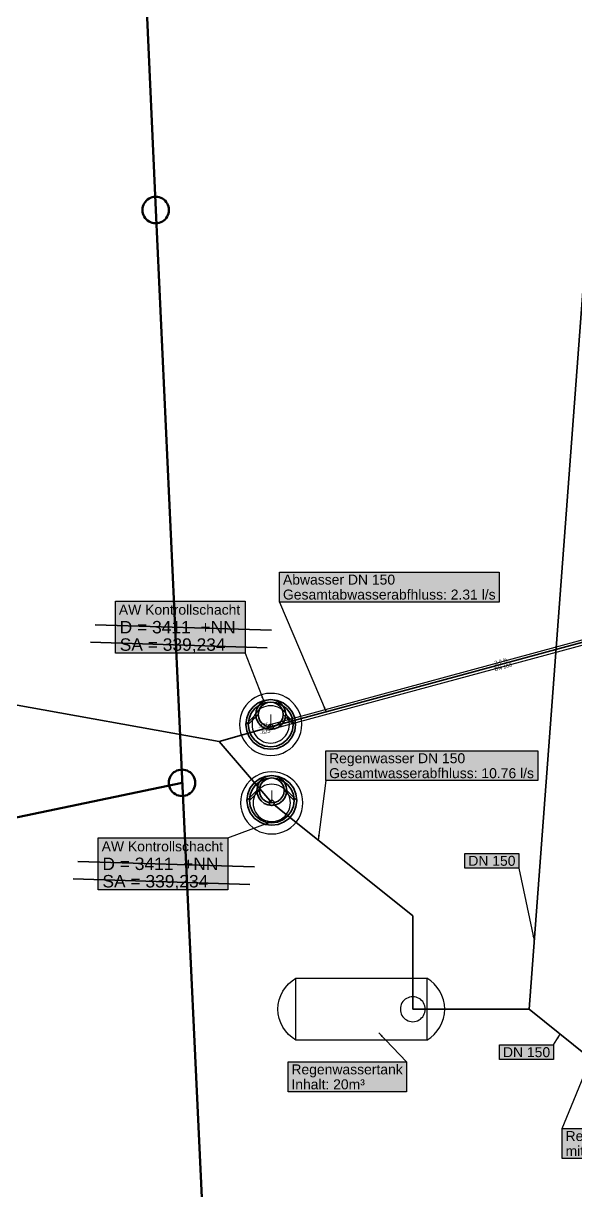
# Model space of a CAD drawing. Extents: x 1 to 1003, y -25 to 594.
# Drawn here: x 497.9 to 608.8, y 139.5 to 374.1 of the extents above; entities that cross this region are included whole.
import ezdxf
from ezdxf.lldxf.tags import DXFTag

# ---------------------------------------------------------------- set-up
doc = ezdxf.new("R2010")
doc.units = 0
doc.layers.get('0').update_dxf_attribs({"lineweight": 25})
for name, color, linetype, lineweight in [('A_Aussenwand', 7, 'Continuous', 25), ('S_Text_Schächte', 7, 'Continuous', 25), ('Schachtdeckel', 7, 'Continuous', 25)]:
    doc.layers.add(name, color=color, linetype=linetype, lineweight=lineweight)
for name, color, linetype, lineweight, true_color in [('S_Regenwasser', 7, 'Continuous', 35, 0x0080ff), ('S_Schmutzwasser', 7, 'Continuous', 35, 0x808040), ('S_Schächte', 9, 'Continuous', 35, 0x808080), ('S_Text', 7, 'Continuous', 25, 0x004c00), ('X_Geometrie-A01H5FF1DT', 6, 'Continuous', 50, 0xff00ff)]:
    doc.layers.add(name, color=color, linetype=linetype, lineweight=lineweight, true_color=true_color)
doc.styles.get("Standard").update_dxf_attribs({"font": 'arial.ttf'})
tags = doc.linetypes.add('STRICHPUNKT2', pattern=[12.7, 6.35, -3.175, 0, -3.175]).pattern_tags.tags
tags[10:11] = [DXFTag(74, 4), DXFTag(75, 0), DXFTag(340, '0'), DXFTag(46, 0.0), DXFTag(50, 0.0), DXFTag(44, 0.0), DXFTag(45, 0.0)]
tags[8:9] = [DXFTag(74, 4), DXFTag(75, 0), DXFTag(340, '0'), DXFTag(46, 0.0), DXFTag(50, 0.0), DXFTag(44, 0.0), DXFTag(45, 0.0)]
tags[6:7] = [DXFTag(74, 4), DXFTag(75, 0), DXFTag(340, '0'), DXFTag(46, 0.0), DXFTag(50, 0.0), DXFTag(44, 0.0), DXFTag(45, 0.0)]
tags[4:5] = [DXFTag(74, 4), DXFTag(75, 0), DXFTag(340, '0'), DXFTag(46, 0.0), DXFTag(50, 0.0), DXFTag(44, 0.0), DXFTag(45, 0.0)]

# ---------------------------------------------------------------- blocks, each defined once
blk = doc.blocks.new('Referenz-A01H5FF7DT', base_point=(0.16, -0.8))
at = {"layer": 'X_Geometrie-A01H5FF1DT', "color": 0, "linetype": 'Continuous', "ltscale": 0.5}
for p, q in [((522.4, 382.87), (524.48, 336.57)), ((522.18, 337.9), (522.02, 337.58)), ((522.37, 338.18), (522.18, 337.9)), ((522.6, 338.45), (522.37, 338.18)), ((522.86, 338.68), (522.6, 338.45)), ((523.15, 338.87), (522.86, 338.68)), ((523.46, 339.02), (523.15, 338.87)), ((523.79, 339.13), (523.46, 339.02)), ((524.13, 339.2), (523.79, 339.13)), ((524.48, 339.22), (524.13, 339.2)), ((524.82, 339.2), (524.48, 339.22)), ((525.17, 339.13), (524.82, 339.2)), ((525.5, 339.02), (525.17, 339.13)), ((525.81, 338.87), (525.5, 339.02)), ((526.1, 338.68), (525.81, 338.87)), ((526.36, 338.45), (526.1, 338.68)), ((526.59, 338.18), (526.36, 338.45)), ((526.78, 337.9), (526.59, 338.18)), ((526.93, 337.58), (526.78, 337.9)), ((521.84, 336.91), (521.82, 336.57)), ((521.82, 336.57), (521.84, 336.22)), ((521.91, 337.25), (521.84, 336.91)), ((521.84, 336.22), (521.91, 335.88)), ((522.02, 337.58), (521.91, 337.25)), ((521.91, 335.88), (522.02, 335.55)), ((522.02, 335.55), (522.18, 335.24)), ((524.48, 336.57), (529.83, 220.84)), ((526.78, 335.24), (526.93, 335.55)), ((527.05, 337.25), (526.93, 337.58)), ((526.93, 335.55), (527.05, 335.88)), ((527.11, 336.91), (527.05, 337.25)), ((527.05, 335.88), (527.11, 336.22)), ((527.14, 336.57), (527.11, 336.91)), ((527.11, 336.22), (527.14, 336.57)), ((522.18, 335.24), (522.37, 334.95)), ((522.37, 334.95), (522.6, 334.69)), ((522.6, 334.69), (522.86, 334.46)), ((522.86, 334.46), (523.15, 334.26)), ((523.15, 334.26), (523.46, 334.11)), ((523.46, 334.11), (523.79, 334)), ((523.79, 334), (524.13, 333.93)), ((524.13, 333.93), (524.48, 333.91)), ((524.48, 333.91), (524.82, 333.93)), ((524.82, 333.93), (525.17, 334)), ((525.17, 334), (525.5, 334.11)), ((525.5, 334.11), (525.81, 334.26)), ((525.81, 334.26), (526.1, 334.46)), ((526.1, 334.46), (526.36, 334.69)), ((526.36, 334.69), (526.59, 334.95)), ((526.59, 334.95), (526.78, 335.24)), ((527.66, 223.1), (527.46, 222.81)), ((527.88, 223.36), (527.66, 223.1)), ((528.15, 223.59), (527.88, 223.36)), ((528.44, 223.78), (528.15, 223.59)), ((528.75, 223.93), (528.44, 223.78)), ((529.08, 224.05), (528.75, 223.93)), ((529.42, 224.11), (529.08, 224.05)), ((529.76, 224.14), (529.42, 224.11)), ((530.11, 224.11), (529.76, 224.14)), ((530.45, 224.05), (530.11, 224.11)), ((530.78, 223.93), (530.45, 224.05)), ((531.09, 223.78), (530.78, 223.93)), ((531.38, 223.59), (531.09, 223.78)), ((531.65, 223.36), (531.38, 223.59)), ((531.87, 223.1), (531.65, 223.36)), ((532.07, 222.81), (531.87, 223.1)), ((529.76, 221.48), (155.42, 143.28)), ((527.13, 221.82), (527.11, 221.48)), ((527.11, 221.48), (527.13, 221.13)), ((527.2, 222.17), (527.13, 221.82)), ((527.13, 221.13), (527.2, 220.79)), ((527.31, 222.49), (527.2, 222.17)), ((527.2, 220.79), (527.31, 220.46)), ((527.46, 222.81), (527.31, 222.49)), ((529.83, 220.84), (538.98, 28.36)), ((532.22, 222.49), (532.07, 222.81)), ((532.33, 222.17), (532.22, 222.49)), ((532.22, 220.46), (532.33, 220.79)), ((532.4, 221.82), (532.33, 222.17)), ((532.33, 220.79), (532.4, 221.13)), ((532.42, 221.48), (532.4, 221.82)), ((532.4, 221.13), (532.42, 221.48)), ((527.31, 220.46), (527.46, 220.15)), ((527.46, 220.15), (527.66, 219.86)), ((527.66, 219.86), (527.88, 219.6)), ((527.88, 219.6), (528.15, 219.37)), ((528.15, 219.37), (528.44, 219.17)), ((528.44, 219.17), (528.75, 219.02)), ((528.75, 219.02), (529.08, 218.91)), ((529.08, 218.91), (529.42, 218.84)), ((529.42, 218.84), (529.76, 218.82)), ((529.76, 218.82), (530.11, 218.84)), ((530.11, 218.84), (530.45, 218.91)), ((530.45, 218.91), (530.78, 219.02)), ((530.78, 219.02), (531.09, 219.17)), ((531.09, 219.17), (531.38, 219.37)), ((531.38, 219.37), (531.65, 219.6)), ((531.65, 219.6), (531.87, 219.86)), ((531.87, 219.86), (532.07, 220.15)), ((532.07, 220.15), (532.22, 220.46))]:
    blk.add_line(p, q, dxfattribs=at)
blk = doc.blocks.new('Abwassersammelpunkt (Zentrale)-A01H5FG5DT', base_point=(547.29, 216.95))
at = {"color": 0, "linetype": 'ByBlock', "lineweight": -2, "ltscale": 0.35}
for p, q in [((547.3, 217.58), (547.29, 217.51)), ((547.29, 217.51), (547.29, 217.45)), ((547.29, 217.45), (547.29, 217.38)), ((547.29, 217.38), (547.3, 217.32)), ((547.33, 217.64), (547.3, 217.58)), ((547.3, 217.32), (547.33, 217.26)), ((547.35, 217.7), (547.33, 217.64)), ((547.33, 217.26), (547.35, 217.2)), ((547.39, 217.75), (547.35, 217.7)), ((547.35, 217.2), (547.39, 217.14)), ((547.43, 217.8), (547.39, 217.75)), ((547.39, 217.14), (547.43, 217.09)), ((547.48, 217.84), (547.43, 217.8)), ((547.43, 217.09), (547.48, 217.05)), ((547.54, 217.88), (547.48, 217.84)), ((547.48, 217.05), (547.54, 217.01)), ((547.6, 217.91), (547.54, 217.88)), ((547.54, 217.01), (547.6, 216.99)), ((547.66, 217.93), (547.6, 217.91)), ((547.6, 216.99), (547.66, 216.96)), ((547.72, 217.94), (547.66, 217.93)), ((547.66, 216.96), (547.72, 216.95)), ((547.79, 217.95), (547.72, 217.94)), ((547.72, 216.95), (547.79, 216.95)), ((547.85, 217.94), (547.79, 217.95)), ((547.79, 216.95), (547.85, 216.95)), ((547.92, 217.93), (547.85, 217.94)), ((547.85, 216.95), (547.92, 216.96)), ((547.98, 217.91), (547.92, 217.93)), ((547.92, 216.96), (547.98, 216.99)), ((548.04, 217.88), (547.98, 217.91)), ((547.98, 216.99), (548.04, 217.01)), ((548.09, 217.84), (548.04, 217.88)), ((548.04, 217.01), (548.09, 217.05)), ((548.14, 217.8), (548.09, 217.84)), ((548.09, 217.05), (548.14, 217.09)), ((548.18, 217.75), (548.14, 217.8)), ((548.14, 217.09), (548.18, 217.14)), ((548.22, 217.7), (548.18, 217.75)), ((548.18, 217.14), (548.22, 217.2)), ((548.25, 217.64), (548.22, 217.7)), ((548.22, 217.2), (548.25, 217.26)), ((548.27, 217.58), (548.25, 217.64)), ((548.25, 217.26), (548.27, 217.32)), ((548.28, 217.51), (548.27, 217.58)), ((548.27, 217.32), (548.28, 217.38)), ((548.29, 217.45), (548.28, 217.51)), ((548.28, 217.38), (548.29, 217.45))]:
    blk.add_line(p, q, dxfattribs=at)
blk = doc.blocks.new('Blockreferenz-A01H5FG7DT', base_point=(541.54, 211.2))
at = {"color": 0, "linetype": 'ByBlock', "lineweight": -2, "ltscale": 0.25}
for p, q in [((544.64, 222.85), (543.96, 222.39)), ((545.37, 223.21), (544.64, 222.85)), ((546.15, 223.48), (545.37, 223.21)), ((546.95, 223.64), (546.15, 223.48)), ((547.76, 223.7), (546.95, 223.64)), ((548.58, 223.65), (547.76, 223.7)), ((549.38, 223.49), (548.58, 223.65)), ((550.16, 223.23), (549.38, 223.49)), ((550.89, 222.87), (550.16, 223.23)), ((551.57, 222.42), (550.89, 222.87)), ((542.36, 220.55), (542, 219.82)), ((542.81, 221.23), (542.36, 220.55)), ((543.35, 221.85), (542.81, 221.23)), ((543.96, 222.39), (543.35, 221.85)), ((545.9, 220.69), (545.49, 220.41)), ((546.34, 220.91), (545.9, 220.69)), ((546.8, 221.07), (546.34, 220.91)), ((547.28, 221.16), (546.8, 221.07)), ((547.77, 221.2), (547.28, 221.16)), ((548.26, 221.17), (547.77, 221.2)), ((548.74, 221.07), (548.26, 221.17)), ((549.21, 220.92), (548.74, 221.07)), ((549.65, 220.7), (549.21, 220.92)), ((550.06, 220.43), (549.65, 220.7)), ((552.19, 221.88), (551.57, 222.42)), ((552.73, 221.27), (552.19, 221.88)), ((553.19, 220.59), (552.73, 221.27)), ((553.55, 219.86), (553.19, 220.59)), ((541.59, 218.24), (541.54, 217.42)), ((541.74, 219.04), (541.59, 218.24)), ((542, 219.82), (541.74, 219.04)), ((544.16, 218.4), (544.07, 217.92)), ((544.32, 218.87), (544.16, 218.4)), ((544.53, 219.31), (544.32, 218.87)), ((544.8, 219.72), (544.53, 219.31)), ((545.13, 220.09), (544.8, 219.72)), ((545.49, 220.41), (545.13, 220.09)), ((550.43, 220.11), (550.06, 220.43)), ((550.75, 219.74), (550.43, 220.11)), ((551.03, 219.33), (550.75, 219.74)), ((551.25, 218.89), (551.03, 219.33)), ((551.41, 218.43), (551.25, 218.89)), ((551.5, 217.95), (551.41, 218.43)), ((553.82, 219.09), (553.55, 219.86)), ((553.98, 218.29), (553.82, 219.09)), ((554.04, 217.47), (553.98, 218.29)), ((541.54, 217.42), (541.59, 216.61)), ((541.59, 216.61), (541.76, 215.81)), ((541.76, 215.81), (542.02, 215.03)), ((544.07, 217.92), (544.04, 217.43)), ((544.04, 217.43), (544.07, 216.94)), ((544.07, 216.94), (544.17, 216.46)), ((544.17, 216.46), (544.33, 216)), ((544.33, 216), (544.55, 215.56)), ((551.04, 215.58), (551.26, 216.02)), ((551.26, 216.02), (551.41, 216.49)), ((551.41, 216.49), (551.51, 216.97)), ((551.54, 217.46), (551.5, 217.95)), ((551.51, 216.97), (551.54, 217.46)), ((553.57, 215.08), (553.83, 215.85)), ((553.83, 215.85), (553.99, 216.65)), ((553.99, 216.65), (554.04, 217.47)), ((542.02, 215.03), (542.39, 214.3)), ((542.39, 214.3), (542.84, 213.62)), ((542.84, 213.62), (543.38, 213.01)), ((544.55, 215.56), (544.82, 215.15)), ((544.82, 215.15), (545.15, 214.79)), ((545.15, 214.79), (545.52, 214.46)), ((545.52, 214.46), (545.92, 214.19)), ((545.92, 214.19), (546.36, 213.98)), ((546.36, 213.98), (546.83, 213.82)), ((546.83, 213.82), (547.31, 213.73)), ((547.31, 213.73), (547.8, 213.7)), ((547.8, 213.7), (548.29, 213.73)), ((548.29, 213.73), (548.77, 213.83)), ((548.77, 213.83), (549.23, 213.99)), ((549.23, 213.99), (549.67, 214.21)), ((549.67, 214.21), (550.08, 214.48)), ((550.08, 214.48), (550.45, 214.81)), ((550.45, 214.81), (550.77, 215.18)), ((550.77, 215.18), (551.04, 215.58)), ((552.22, 213.04), (552.76, 213.66)), ((552.76, 213.66), (553.21, 214.34)), ((553.21, 214.34), (553.57, 215.08)), ((543.38, 213.01), (544, 212.47)), ((544, 212.47), (544.68, 212.02)), ((544.68, 212.02), (545.42, 211.66)), ((545.42, 211.66), (546.19, 211.4)), ((546.19, 211.4), (546.99, 211.25)), ((546.99, 211.25), (547.81, 211.2)), ((547.81, 211.2), (548.63, 211.25)), ((548.63, 211.25), (549.43, 211.42)), ((549.43, 211.42), (550.2, 211.68)), ((550.2, 211.68), (550.93, 212.05)), ((550.93, 212.05), (551.61, 212.5)), ((551.61, 212.5), (552.22, 213.04))]:
    blk.add_line(p, q, dxfattribs=at)
blk = doc.blocks.new('Blockreferenz-A01H5FG9DT', base_point=(541.32, 226.96))
at = {"color": 0, "linetype": 'ByBlock', "lineweight": -2, "ltscale": 0.25}
for p, q in [((545.93, 239.24), (545.15, 238.98)), ((546.73, 239.41), (545.93, 239.24)), ((547.54, 239.46), (546.73, 239.41)), ((548.36, 239.41), (547.54, 239.46)), ((549.16, 239.26), (548.36, 239.41)), ((549.94, 239), (549.16, 239.26)), ((542.59, 237), (542.14, 236.32)), ((543.13, 237.62), (542.59, 237)), ((543.74, 238.16), (543.13, 237.62)), ((544.42, 238.61), (543.74, 238.16)), ((545.15, 238.98), (544.42, 238.61)), ((547.06, 236.93), (546.58, 236.83)), ((547.55, 236.96), (547.06, 236.93)), ((548.04, 236.93), (547.55, 236.96)), ((548.52, 236.84), (548.04, 236.93)), ((550.67, 238.64), (549.94, 239)), ((551.35, 238.19), (550.67, 238.64)), ((551.97, 237.65), (551.35, 238.19)), ((552.51, 237.04), (551.97, 237.65)), ((552.97, 236.36), (552.51, 237.04)), ((541.52, 234.81), (541.37, 234.01)), ((541.78, 235.58), (541.52, 234.81)), ((542.14, 236.32), (541.78, 235.58)), ((544.1, 234.64), (543.94, 234.17)), ((544.31, 235.08), (544.1, 234.64)), ((544.58, 235.48), (544.31, 235.08)), ((544.91, 235.85), (544.58, 235.48)), ((545.27, 236.18), (544.91, 235.85)), ((545.68, 236.45), (545.27, 236.18)), ((546.12, 236.67), (545.68, 236.45)), ((546.58, 236.83), (546.12, 236.67)), ((548.99, 236.68), (548.52, 236.84)), ((549.43, 236.47), (548.99, 236.68)), ((549.84, 236.2), (549.43, 236.47)), ((550.21, 235.87), (549.84, 236.2)), ((550.53, 235.51), (550.21, 235.87)), ((550.81, 235.1), (550.53, 235.51)), ((551.03, 234.66), (550.81, 235.1)), ((551.19, 234.2), (551.03, 234.66)), ((553.33, 235.63), (552.97, 236.36)), ((553.6, 234.85), (553.33, 235.63)), ((553.76, 234.05), (553.6, 234.85)), ((541.37, 234.01), (541.32, 233.19)), ((541.32, 233.19), (541.37, 232.37)), ((541.37, 232.37), (541.54, 231.57)), ((543.85, 233.69), (543.82, 233.2)), ((543.82, 233.2), (543.85, 232.71)), ((543.94, 234.17), (543.85, 233.69)), ((543.85, 232.71), (543.95, 232.23)), ((543.95, 232.23), (544.11, 231.77)), ((551.04, 231.79), (551.19, 232.26)), ((551.28, 233.72), (551.19, 234.2)), ((551.19, 232.26), (551.29, 232.74)), ((551.32, 233.23), (551.28, 233.72)), ((551.29, 232.74), (551.32, 233.23)), ((553.61, 231.62), (553.77, 232.42)), ((553.82, 233.24), (553.76, 234.05)), ((553.77, 232.42), (553.82, 233.24)), ((541.54, 231.57), (541.8, 230.8)), ((541.8, 230.8), (542.17, 230.07)), ((542.17, 230.07), (542.62, 229.39)), ((544.11, 231.77), (544.33, 231.33)), ((544.33, 231.33), (544.6, 230.92)), ((544.6, 230.92), (544.93, 230.55)), ((544.93, 230.55), (545.3, 230.23)), ((545.3, 230.23), (545.7, 229.96)), ((545.7, 229.96), (546.15, 229.74)), ((549.02, 229.75), (549.45, 229.97)), ((549.45, 229.97), (549.86, 230.25)), ((549.86, 230.25), (550.23, 230.57)), ((550.23, 230.57), (550.55, 230.94)), ((550.55, 230.94), (550.82, 231.35)), ((550.82, 231.35), (551.04, 231.79)), ((552.54, 229.43), (552.99, 230.11)), ((552.99, 230.11), (553.35, 230.84)), ((553.35, 230.84), (553.61, 231.62)), ((542.62, 229.39), (543.16, 228.78)), ((543.16, 228.78), (543.78, 228.24)), ((543.78, 228.24), (544.46, 227.79)), ((544.46, 227.79), (545.2, 227.43)), ((546.15, 229.74), (546.61, 229.59)), ((546.61, 229.59), (547.09, 229.49)), ((547.09, 229.49), (547.58, 229.46)), ((547.58, 229.46), (548.07, 229.5)), ((548.07, 229.5), (548.55, 229.59)), ((548.55, 229.59), (549.02, 229.75)), ((549.98, 227.45), (550.71, 227.81)), ((550.71, 227.81), (551.39, 228.27)), ((551.39, 228.27), (552, 228.81)), ((552, 228.81), (552.54, 229.43)), ((545.2, 227.43), (545.97, 227.17)), ((545.97, 227.17), (546.77, 227.01)), ((546.77, 227.01), (547.59, 226.96)), ((547.59, 226.96), (548.41, 227.02)), ((548.41, 227.02), (549.21, 227.18)), ((549.21, 227.18), (549.98, 227.45))]:
    blk.add_line(p, q, dxfattribs=at)
blk = doc.blocks.new('Abwassersammelpunkt (Zentrale)-A01H5FGJDT', base_point=(547.08, 232.21))
at = {"color": 0, "linetype": 'ByBlock', "lineweight": -2, "ltscale": 0.35}
for p, q in [((547.09, 232.84), (547.08, 232.78)), ((547.08, 232.78), (547.08, 232.71)), ((547.08, 232.71), (547.08, 232.65)), ((547.08, 232.65), (547.09, 232.58)), ((547.12, 232.9), (547.09, 232.84)), ((547.09, 232.58), (547.12, 232.52)), ((547.14, 232.96), (547.12, 232.9)), ((547.12, 232.52), (547.14, 232.46)), ((547.18, 233.02), (547.14, 232.96)), ((547.14, 232.46), (547.18, 232.41)), ((547.22, 233.07), (547.18, 233.02)), ((547.18, 232.41), (547.22, 232.36)), ((547.27, 233.11), (547.22, 233.07)), ((547.22, 232.36), (547.27, 232.32)), ((547.33, 233.15), (547.27, 233.11)), ((547.27, 232.32), (547.33, 232.28)), ((547.39, 233.17), (547.33, 233.15)), ((547.33, 232.28), (547.39, 232.25)), ((547.45, 233.2), (547.39, 233.17)), ((547.39, 232.25), (547.45, 232.23)), ((547.51, 233.21), (547.45, 233.2)), ((547.45, 232.23), (547.51, 232.22)), ((547.58, 233.21), (547.51, 233.21)), ((547.51, 232.22), (547.58, 232.21)), ((547.64, 233.21), (547.58, 233.21)), ((547.58, 232.21), (547.64, 232.22)), ((547.71, 233.2), (547.64, 233.21)), ((547.64, 232.22), (547.71, 232.23)), ((547.77, 233.17), (547.71, 233.2)), ((547.71, 232.23), (547.77, 232.25)), ((547.83, 233.15), (547.77, 233.17)), ((547.77, 232.25), (547.83, 232.28)), ((547.88, 233.11), (547.83, 233.15)), ((547.83, 232.28), (547.88, 232.32)), ((547.93, 233.07), (547.88, 233.11)), ((547.88, 232.32), (547.93, 232.36)), ((547.97, 233.02), (547.93, 233.07)), ((547.93, 232.36), (547.97, 232.41)), ((548.01, 232.96), (547.97, 233.02)), ((547.97, 232.41), (548.01, 232.46)), ((548.04, 232.9), (548.01, 232.96)), ((548.01, 232.46), (548.04, 232.52)), ((548.06, 232.84), (548.04, 232.9)), ((548.04, 232.52), (548.06, 232.58)), ((548.07, 232.78), (548.06, 232.84)), ((548.06, 232.58), (548.07, 232.65)), ((548.08, 232.71), (548.07, 232.78)), ((548.07, 232.65), (548.08, 232.71))]:
    blk.add_line(p, q, dxfattribs=at)
blk = doc.blocks.new('Abwasserleitung-A01H5FHPDT', base_point=(548.06, 232.84))
at = {"color": 0, "linetype": 'ByBlock', "lineweight": -2, "ltscale": 0.35}
blk.add_line((548.06, 232.84), (639.83, 257.76), dxfattribs=at)
blk = doc.blocks.new('Bauteilbeschriftung-A01H5FHRDT', base_point=(549.37, 235.74))
at = {"color": 0, "lineweight": -2}
for p, q in [((549.37, 263.81), (593.48, 263.81)), ((549.37, 257.81), (549.37, 263.81)), ((593.48, 263.81), (593.48, 257.81)), ((593.48, 257.81), (549.37, 257.81))]:
    blk.add_line(p, q, dxfattribs=at)
at = {"color": 0, "linetype": 'ByBlock', "lineweight": -2, "ltscale": 0.25}
blk.add_line((549.37, 257.81), (558.72, 235.74), dxfattribs=at)
at = {"color": 7, "linetype": 'ByBlock', "lineweight": -2, "ltscale": 0.25, "true_color": 0xffffff}
for points in [[(549.37, 257.81), (593.48, 257.81), (549.37, 263.81)], [(593.48, 257.81), (549.37, 263.81), (593.48, 263.81)]]:
    blk.add_solid(points, dxfattribs=at)
at = {"color": 0, "linetype": 'ByBlock', "lineweight": -2, "ltscale": 0.25}
for points in [[(558.55, 236.58), (558.15, 236.58), (558.52, 236.74)], [(558.72, 235.74), (558.55, 236.58), (558.15, 236.58)]]:
    blk.add_solid(points, dxfattribs=at)
at = {"color": 0, "linetype": 'ByBlock', "lineweight": -2, "ltscale": 0.25, "char_height": 2, "attachment_point": 1}
for s, insert in [('{\\fArial;Abwasser DN 150}', (550.04, 263.31)), ('{\\fArial;Gesamtabwasserabfhluss: 2.31 l/s}', (550.04, 260.31))]:
    blk.add_mtext(s, dxfattribs=dict(at, insert=insert))
blk = doc.blocks.new('AW Kontrollschacht-A01H5FI5DT', base_point=(542.58, 228.21))
at = {"color": 0, "linetype": 'ByBlock', "lineweight": -2, "ltscale": 0.35}
for p, q in [((544.04, 236.75), (545.08, 237.54)), ((544.4, 236.4), (545.33, 237.11)), ((544.98, 236.71), (545.46, 237.33)), ((545.08, 237.54), (546.28, 238.04)), ((545.33, 237.11), (546.41, 237.56)), ((545.41, 236.46), (545.81, 236.98)), ((545.46, 237.33), (546.08, 237.81)), ((545.81, 236.98), (546.33, 237.38)), ((546.08, 237.81), (546.8, 238.11)), ((546.28, 238.04), (547.58, 238.21)), ((546.33, 237.38), (546.93, 237.63)), ((546.41, 237.56), (547.58, 237.71)), ((546.8, 238.11), (547.58, 238.21)), ((546.93, 237.63), (547.58, 237.71)), ((547.58, 238.21), (548.35, 238.11)), ((547.58, 238.21), (548.87, 238.04)), ((547.58, 237.71), (548.22, 237.63)), ((547.58, 237.71), (548.74, 237.56)), ((548.22, 237.63), (548.83, 237.38)), ((548.35, 238.11), (549.08, 237.81)), ((548.74, 237.56), (549.83, 237.11)), ((548.83, 237.38), (549.35, 236.98)), ((548.87, 238.04), (550.08, 237.54)), ((549.08, 237.81), (549.7, 237.33)), ((549.35, 236.98), (549.74, 236.46)), ((549.7, 237.33), (550.18, 236.71)), ((549.83, 237.11), (550.76, 236.4)), ((550.08, 237.54), (551.11, 236.75)), ((544.58, 235.21), (542.58, 233.21)), ((542.75, 234.51), (543.25, 235.71)), ((545.08, 235.21), (543.08, 233.21)), ((543.23, 234.38), (543.68, 235.46)), ((543.25, 235.71), (544.04, 236.75)), ((543.68, 235.46), (544.4, 236.4)), ((544.58, 235.21), (544.68, 235.99)), ((544.68, 234.44), (544.58, 235.21)), ((544.68, 235.99), (544.98, 236.71)), ((545.08, 235.21), (545.16, 235.86)), ((545.16, 234.57), (545.08, 235.21)), ((545.16, 235.86), (545.41, 236.46)), ((545.41, 233.96), (545.16, 234.57)), ((549.74, 236.46), (549.99, 235.86)), ((549.99, 234.57), (549.74, 233.96)), ((549.99, 235.86), (550.08, 235.21)), ((550.08, 235.21), (549.99, 234.57)), ((550.08, 235.21), (552.08, 233.21)), ((550.18, 236.71), (550.48, 235.99)), ((550.48, 235.99), (550.58, 235.21)), ((550.58, 235.21), (550.48, 234.44)), ((550.58, 235.21), (552.58, 233.21)), ((550.76, 236.4), (551.47, 235.46)), ((551.11, 236.75), (551.91, 235.71)), ((551.47, 235.46), (551.92, 234.38)), ((551.91, 235.71), (552.41, 234.51)), ((542.58, 233.21), (542.75, 234.51)), ((542.75, 231.92), (542.58, 233.21)), ((543.08, 233.21), (543.23, 234.38)), ((543.23, 232.05), (543.08, 233.21)), ((544.98, 233.71), (544.68, 234.44)), ((545.46, 233.09), (544.98, 233.71)), ((545.81, 233.45), (545.41, 233.96)), ((546.08, 232.61), (545.46, 233.09)), ((546.33, 233.05), (545.81, 233.45)), ((546.8, 232.32), (546.08, 232.61)), ((546.93, 232.8), (546.33, 233.05)), ((547.58, 232.21), (546.8, 232.32)), ((547.58, 232.71), (546.93, 232.8)), ((548.22, 232.8), (547.58, 232.71)), ((548.35, 232.32), (547.58, 232.21)), ((548.83, 233.05), (548.22, 232.8)), ((549.08, 232.61), (548.35, 232.32)), ((549.35, 233.45), (548.83, 233.05)), ((549.7, 233.09), (549.08, 232.61)), ((549.74, 233.96), (549.35, 233.45)), ((550.18, 233.71), (549.7, 233.09)), ((550.48, 234.44), (550.18, 233.71)), ((551.92, 234.38), (552.08, 233.21)), ((552.08, 233.21), (551.92, 232.05)), ((552.41, 234.51), (552.58, 233.21)), ((552.58, 233.21), (552.41, 231.92)), ((543.25, 230.71), (542.75, 231.92)), ((543.68, 230.96), (543.23, 232.05)), ((544.04, 229.68), (543.25, 230.71)), ((544.4, 230.03), (543.68, 230.96)), ((545.33, 229.32), (544.4, 230.03)), ((550.76, 230.03), (549.83, 229.32)), ((551.47, 230.96), (550.76, 230.03)), ((551.91, 230.71), (551.11, 229.68)), ((551.92, 232.05), (551.47, 230.96)), ((552.41, 231.92), (551.91, 230.71)), ((545.08, 228.88), (544.04, 229.68)), ((546.28, 228.38), (545.08, 228.88)), ((546.41, 228.87), (545.33, 229.32)), ((547.58, 228.21), (546.28, 228.38)), ((547.58, 228.71), (546.41, 228.87)), ((548.74, 228.87), (547.58, 228.71)), ((548.87, 228.38), (547.58, 228.21)), ((549.83, 229.32), (548.74, 228.87)), ((550.08, 228.88), (548.87, 228.38)), ((551.11, 229.68), (550.08, 228.88))]:
    blk.add_line(p, q, dxfattribs=at)
at = {"color": 0, "linetype": 'STRICHPUNKT2', "lineweight": 13, "ltscale": 0.13}
for p in [(547.58, 235.21), (547.58, 233.21)]:
    blk.add_line(p, (547.58, 233.21), dxfattribs=at)
blk = doc.blocks.new('Bauteilbeschriftung-A01H5FI7DT', base_point=(516.42, 237.88))
at = {"color": 0, "lineweight": -2}
for p, q in [((516.42, 258.01), (542.44, 258.01)), ((516.42, 247.51), (516.42, 258.01)), ((542.44, 258.01), (542.44, 247.51)), ((542.44, 247.51), (516.42, 247.51))]:
    blk.add_line(p, q, dxfattribs=at)
at = {"color": 0, "linetype": 'ByBlock', "lineweight": -2, "ltscale": 0.25}
blk.add_line((542.44, 247.51), (546.2, 237.88), dxfattribs=at)
at = {"color": 7, "linetype": 'ByBlock', "lineweight": -2, "ltscale": 0.25, "true_color": 0xffffff}
for points in [[(516.42, 247.51), (542.44, 247.51), (516.42, 258.01)], [(542.44, 247.51), (516.42, 258.01), (542.44, 258.01)]]:
    blk.add_solid(points, dxfattribs=at)
at = {"color": 0, "linetype": 'ByBlock', "lineweight": -2, "ltscale": 0.25}
for points in [[(546.05, 238.73), (545.65, 238.73), (546.02, 238.88)], [(546.2, 237.88), (546.05, 238.73), (545.65, 238.73)]]:
    blk.add_solid(points, dxfattribs=at)
at = {"color": 0, "linetype": 'ByBlock', "lineweight": -2, "ltscale": 0.25, "attachment_point": 1}
for s, insert, char_height in [('{\\fArial;AW Kontrollschacht}', (517.08, 257.26), 2), ('{\\fArial;D = 3411  +NN}', (517.25, 254.01), 2.5), ('{\\fArial;SA = 339,234}', (517.25, 250.51), 2.5)]:
    blk.add_mtext(s, dxfattribs=dict(at, insert=insert, char_height=char_height))
blk = doc.blocks.new('AW Kontrollschacht-A01H5FI9DT', base_point=(542.79, 212.95))
at = {"color": 0, "linetype": 'ByBlock', "lineweight": -2, "ltscale": 0.35}
for p, q in [((546.29, 222.55), (547.01, 222.84)), ((546.49, 222.78), (547.79, 222.95)), ((547.01, 222.84), (547.79, 222.95)), ((547.79, 222.95), (548.56, 222.84)), ((547.79, 222.95), (549.08, 222.78)), ((548.56, 222.84), (549.29, 222.55)), ((543.46, 220.45), (544.25, 221.48)), ((543.89, 220.2), (544.61, 221.13)), ((544.25, 221.48), (545.29, 222.28)), ((544.61, 221.13), (545.54, 221.84)), ((544.79, 219.95), (544.89, 220.72)), ((544.89, 220.72), (545.19, 221.45)), ((545.19, 221.45), (545.67, 222.07)), ((545.29, 222.28), (546.49, 222.78)), ((545.29, 219.95), (545.37, 220.59)), ((545.37, 220.59), (545.62, 221.2)), ((545.54, 221.84), (546.62, 222.29)), ((545.62, 221.2), (546.02, 221.71)), ((545.67, 222.07), (546.29, 222.55)), ((546.02, 221.71), (546.54, 222.11)), ((546.54, 222.11), (547.14, 222.36)), ((546.62, 222.29), (547.79, 222.45)), ((547.14, 222.36), (547.79, 222.45)), ((547.79, 222.45), (548.43, 222.36)), ((547.79, 222.45), (548.95, 222.29)), ((548.43, 222.36), (549.04, 222.11)), ((548.95, 222.29), (550.04, 221.84)), ((549.04, 222.11), (549.55, 221.71)), ((549.08, 222.78), (550.29, 222.28)), ((549.29, 222.55), (549.91, 222.07)), ((549.55, 221.71), (549.95, 221.2)), ((549.91, 222.07), (550.39, 221.45)), ((549.95, 221.2), (550.2, 220.59)), ((550.04, 221.84), (550.97, 221.13)), ((550.2, 220.59), (550.29, 219.95)), ((550.29, 222.28), (551.32, 221.48)), ((550.39, 221.45), (550.68, 220.72)), ((550.68, 220.72), (550.79, 219.95)), ((550.97, 221.13), (551.68, 220.2)), ((551.32, 221.48), (552.12, 220.45)), ((544.79, 219.95), (542.79, 217.95)), ((542.79, 217.95), (542.96, 219.24)), ((542.96, 219.24), (543.46, 220.45)), ((545.29, 219.95), (543.29, 217.95)), ((543.29, 217.95), (543.44, 219.11)), ((543.44, 219.11), (543.89, 220.2)), ((544.89, 219.17), (544.79, 219.95)), ((545.19, 218.45), (544.89, 219.17)), ((545.67, 217.83), (545.19, 218.45)), ((545.37, 219.3), (545.29, 219.95)), ((545.62, 218.7), (545.37, 219.3)), ((546.02, 218.18), (545.62, 218.7)), ((546.54, 217.78), (546.02, 218.18)), ((549.55, 218.18), (549.04, 217.78)), ((549.95, 218.7), (549.55, 218.18)), ((550.39, 218.45), (549.91, 217.83)), ((550.2, 219.3), (549.95, 218.7)), ((550.29, 219.95), (550.2, 219.3)), ((550.29, 219.95), (552.29, 217.95)), ((550.68, 219.17), (550.39, 218.45)), ((550.79, 219.95), (550.68, 219.17)), ((550.79, 219.95), (552.79, 217.95)), ((551.68, 220.2), (552.13, 219.11)), ((552.12, 220.45), (552.62, 219.24)), ((552.13, 219.11), (552.29, 217.95)), ((552.62, 219.24), (552.79, 217.95)), ((542.96, 216.65), (542.79, 217.95)), ((543.46, 215.45), (542.96, 216.65)), ((543.44, 216.78), (543.29, 217.95)), ((543.89, 215.7), (543.44, 216.78)), ((546.29, 217.35), (545.67, 217.83)), ((547.01, 217.05), (546.29, 217.35)), ((547.14, 217.53), (546.54, 217.78)), ((547.79, 216.95), (547.01, 217.05)), ((547.79, 217.45), (547.14, 217.53)), ((548.43, 217.53), (547.79, 217.45)), ((548.56, 217.05), (547.79, 216.95)), ((549.04, 217.78), (548.43, 217.53)), ((549.29, 217.35), (548.56, 217.05)), ((549.91, 217.83), (549.29, 217.35)), ((552.13, 216.78), (551.68, 215.7)), ((552.62, 216.65), (552.12, 215.45)), ((552.29, 217.95), (552.13, 216.78)), ((552.79, 217.95), (552.62, 216.65)), ((544.25, 214.41), (543.46, 215.45)), ((544.61, 214.77), (543.89, 215.7)), ((545.29, 213.62), (544.25, 214.41)), ((545.54, 214.05), (544.61, 214.77)), ((546.49, 213.12), (545.29, 213.62)), ((546.62, 213.6), (545.54, 214.05)), ((547.79, 213.45), (546.62, 213.6)), ((548.95, 213.6), (547.79, 213.45)), ((550.04, 214.05), (548.95, 213.6)), ((550.29, 213.62), (549.08, 213.12)), ((550.97, 214.77), (550.04, 214.05)), ((551.32, 214.41), (550.29, 213.62)), ((551.68, 215.7), (550.97, 214.77)), ((552.12, 215.45), (551.32, 214.41)), ((547.79, 212.95), (546.49, 213.12)), ((549.08, 213.12), (547.79, 212.95))]:
    blk.add_line(p, q, dxfattribs=at)
at = {"color": 0, "linetype": 'STRICHPUNKT2', "lineweight": 13, "ltscale": 0.13}
for p in [(547.79, 219.95), (547.79, 217.95)]:
    blk.add_line(p, (547.79, 217.95), dxfattribs=at)
blk = doc.blocks.new('Bauteilbeschriftung-A01H5FIBDT', base_point=(512.95, 199.96))
at = {"color": 0, "linetype": 'ByBlock', "lineweight": -2, "ltscale": 0.25}
blk.add_line((538.97, 210.46), (547.79, 213.7), dxfattribs=at)
at = {"color": 0, "lineweight": -2}
for p, q in [((512.95, 210.46), (538.97, 210.46)), ((512.95, 199.96), (512.95, 210.46)), ((538.97, 210.46), (538.97, 199.96)), ((538.97, 199.96), (512.95, 199.96))]:
    blk.add_line(p, q, dxfattribs=at)
at = {"color": 0, "linetype": 'ByBlock', "lineweight": -2, "ltscale": 0.25}
for points in [[(547.53, 213.54), (546.78, 213.54), (547.79, 213.7)], [(546.92, 213.16), (547.53, 213.54), (546.78, 213.54)]]:
    blk.add_solid(points, dxfattribs=at)
at = {"color": 7, "linetype": 'ByBlock', "lineweight": -2, "ltscale": 0.25, "true_color": 0xffffff}
for points in [[(512.95, 199.96), (538.97, 199.96), (512.95, 210.46)], [(538.97, 199.96), (512.95, 210.46), (538.97, 210.46)]]:
    blk.add_solid(points, dxfattribs=at)
at = {"color": 0, "linetype": 'ByBlock', "lineweight": -2, "ltscale": 0.25, "attachment_point": 1}
for s, insert, char_height in [('{\\fArial;AW Kontrollschacht}', (513.62, 209.71), 2), ('{\\fArial;D = 3411  +NN}', (513.78, 206.46), 2.5), ('{\\fArial;SA = 339,234}', (513.78, 202.96), 2.5)]:
    blk.add_mtext(s, dxfattribs=dict(at, insert=insert, char_height=char_height))
blk = doc.blocks.new('Abwasser Schnellansicht-A01H5FILDT', base_point=(545.02, 224.22))
at = {"color": 0, "linetype": 'ByBlock', "lineweight": -2, "ltscale": 0.25}
for p, q in [((547.45, 233.2), (639.7, 258.25)), ((547.71, 232.23), (639.96, 257.28)), ((547.45, 233.18), (547.45, 233.2)), ((547.45, 233.2), (547.45, 233.18)), ((547.47, 233.13), (547.45, 233.18)), ((547.45, 233.18), (547.46, 233.13)), ((547.46, 233.13), (547.48, 233.05)), ((547.49, 233.06), (547.47, 233.13)), ((547.48, 233.05), (547.5, 232.95)), ((547.52, 232.96), (547.49, 233.06)), ((547.5, 232.95), (547.53, 232.84)), ((547.55, 232.84), (547.52, 232.96)), ((547.53, 232.84), (547.57, 232.71)), ((547.59, 232.72), (547.55, 232.84)), ((547.57, 232.71), (547.6, 232.59)), ((547.62, 232.59), (547.59, 232.72)), ((547.6, 232.59), (547.63, 232.47)), ((547.65, 232.47), (547.62, 232.59)), ((547.63, 232.47), (547.66, 232.37)), ((547.68, 232.37), (547.65, 232.47)), ((547.66, 232.37), (547.69, 232.29)), ((547.7, 232.3), (547.68, 232.37)), ((547.69, 232.29), (547.7, 232.25)), ((547.71, 232.25), (547.7, 232.3)), ((547.7, 232.25), (547.71, 232.23)), ((547.71, 232.23), (547.71, 232.25))]:
    blk.add_line(p, q, dxfattribs=at)
at = {"color": 253, "linetype": 'ByBlock', "lineweight": -2, "ltscale": 0.25, "true_color": 0xa0a0a0, "char_height": 0.75, "attachment_point": 1, "rotation": 15.1924}
for s, insert in [('{\\W0.8;\\fArial;2.0 %}', (592.44, 245.93)), ('{\\W0.8;\\fArial;DN 100}', (592.45, 244.64)), ('{\\W0.8;\\fArial;-425}', (545.02, 233.08)), ('{\\W0.8;\\fArial;-525}', (545.36, 231.85))]:
    blk.add_mtext(s, dxfattribs=dict(at, insert=insert))
blk = doc.blocks.new('Bauteilbeschriftung-A01H5FJ3DT', base_point=(606.12, 146.01))
at = {"color": 0, "linetype": 'ByBlock', "lineweight": -2, "ltscale": 0.25}
blk.add_line((606.12, 152.01), (611.85, 166), dxfattribs=at)
at = {"color": 0, "lineweight": -2}
for p, q in [((606.12, 152.01), (634.24, 152.01)), ((606.12, 146.01), (606.12, 152.01)), ((634.24, 152.01), (634.24, 146.01)), ((634.24, 146.01), (606.12, 146.01))]:
    blk.add_line(p, q, dxfattribs=at)
at = {"color": 0, "linetype": 'ByBlock', "lineweight": -2, "ltscale": 0.25}
for points in [[(611.68, 165.15), (611.28, 165.15), (611.85, 166)], [(611.65, 165), (611.68, 165.15), (611.28, 165.15)]]:
    blk.add_solid(points, dxfattribs=at)
at = {"color": 7, "linetype": 'ByBlock', "lineweight": -2, "ltscale": 0.25, "true_color": 0xffffff}
for points in [[(606.12, 146.01), (634.24, 146.01), (606.12, 152.01)], [(634.24, 146.01), (606.12, 152.01), (634.24, 152.01)]]:
    blk.add_solid(points, dxfattribs=at)
at = {"color": 0, "linetype": 'ByBlock', "lineweight": -2, "ltscale": 0.25, "char_height": 2, "attachment_point": 1}
for s, insert in [('{\\fArial;Regewasserfallstrang}', (606.79, 151.51)), ('{\\fArial;mit Sandfänger}', (606.79, 148.51))]:
    blk.add_mtext(s, dxfattribs=dict(at, insert=insert))
blk = doc.blocks.new('Polygon-A01H5FJ7DT', base_point=(552.63, 169.77))
at = {"color": 0, "linetype": 'ByBlock', "lineweight": -2, "ltscale": 0.25}
for p, q in [((552.63, 169.77), (552.63, 182.22)), ((552.63, 182.22), (578.91, 182.22)), ((578.91, 182.22), (578.91, 169.77)), ((578.91, 169.77), (552.63, 169.77))]:
    blk.add_line(p, q, dxfattribs=at)
blk = doc.blocks.new('Kreis-A01H5FJ9DT', base_point=(549.03, 169.77))
at = {"color": 0, "linetype": 'ByBlock', "lineweight": -2, "ltscale": 0.25}
for p, q in [((550.52, 180.37), (551.14, 181.08)), ((551.14, 181.08), (551.85, 181.7)), ((551.85, 181.7), (552.63, 182.22)), ((549.28, 177.86), (549.58, 178.75)), ((549.58, 178.75), (550, 179.59)), ((550, 179.59), (550.52, 180.37)), ((549.03, 176), (549.1, 176.93)), ((549.1, 175.06), (549.03, 176)), ((549.1, 176.93), (549.28, 177.86)), ((549.28, 174.13), (549.1, 175.06)), ((549.58, 173.24), (549.28, 174.13)), ((550, 172.4), (549.58, 173.24)), ((550.52, 171.62), (550, 172.4)), ((551.14, 170.91), (550.52, 171.62)), ((551.85, 170.29), (551.14, 170.91)), ((552.63, 169.77), (551.85, 170.29))]:
    blk.add_line(p, q, dxfattribs=at)
blk = doc.blocks.new('Kreis-A01H5FJBDT', base_point=(578.91, 169.77))
at = {"color": 0, "linetype": 'ByBlock', "lineweight": -2, "ltscale": 0.25}
for p, q in [((579.7, 181.7), (578.91, 182.22)), ((580.4, 181.08), (579.7, 181.7)), ((581.03, 180.37), (580.4, 181.08)), ((581.55, 179.59), (581.03, 180.37)), ((581.97, 178.75), (581.55, 179.59)), ((582.27, 177.86), (581.97, 178.75)), ((582.45, 176.93), (582.27, 177.86)), ((582.51, 176), (582.45, 176.93)), ((582.45, 175.06), (582.51, 176)), ((581.97, 173.24), (582.27, 174.13)), ((582.27, 174.13), (582.45, 175.06)), ((580.4, 170.91), (581.03, 171.62)), ((581.03, 171.62), (581.55, 172.4)), ((581.55, 172.4), (581.97, 173.24)), ((578.91, 169.77), (579.7, 170.29)), ((579.7, 170.29), (580.4, 170.91))]:
    blk.add_line(p, q, dxfattribs=at)
blk = doc.blocks.new('Bauteilbeschriftung-A01H5FJDDT', base_point=(551.06, 159.4))
at = {"color": 0, "linetype": 'ByBlock', "lineweight": -2, "ltscale": 0.25}
blk.add_line((574.85, 165.4), (569.27, 171.26), dxfattribs=at)
at = {"color": 0, "lineweight": -2}
for p, q in [((551.06, 165.4), (574.85, 165.4)), ((551.06, 159.4), (551.06, 165.4)), ((574.85, 165.4), (574.85, 159.4)), ((574.85, 159.4), (551.06, 159.4))]:
    blk.add_line(p, q, dxfattribs=at)
at = {"color": 0, "linetype": 'ByBlock', "lineweight": -2, "ltscale": 0.25}
for points in [[(570.11, 170.67), (569.64, 170.67), (569.27, 171.26)], [(569.82, 170.4), (570.11, 170.67), (569.64, 170.67)]]:
    blk.add_solid(points, dxfattribs=at)
at = {"color": 7, "linetype": 'ByBlock', "lineweight": -2, "ltscale": 0.25, "true_color": 0xffffff}
for points in [[(551.06, 159.4), (574.85, 159.4), (551.06, 165.4)], [(574.85, 159.4), (551.06, 165.4), (574.85, 165.4)]]:
    blk.add_solid(points, dxfattribs=at)
at = {"color": 0, "linetype": 'ByBlock', "lineweight": -2, "ltscale": 0.25, "char_height": 2, "attachment_point": 1}
for s, insert in [('{\\fArial;Regenwassertank}', (551.73, 164.9)), ('{\\fArial;Inhalt: 20m³}', (551.73, 161.9))]:
    blk.add_mtext(s, dxfattribs=dict(at, insert=insert))
blk = doc.blocks.new('Kreis-A01H5FJFDT', base_point=(573.61, 173.49))
at = {"color": 0, "linetype": 'ByBlock', "lineweight": -2, "ltscale": 0.25}
for p, q in [((575.15, 178.31), (574.86, 178.16)), ((575.46, 178.41), (575.15, 178.31)), ((575.78, 178.48), (575.46, 178.41)), ((576.11, 178.5), (575.78, 178.48)), ((576.44, 178.48), (576.11, 178.5)), ((576.76, 178.41), (576.44, 178.48)), ((577.07, 178.31), (576.76, 178.41)), ((577.36, 178.16), (577.07, 178.31)), ((573.63, 176.32), (573.61, 176)), ((573.61, 176), (573.63, 175.67)), ((573.69, 176.64), (573.63, 176.32)), ((573.8, 176.95), (573.69, 176.64)), ((573.94, 177.25), (573.8, 176.95)), ((574.12, 177.52), (573.94, 177.25)), ((574.34, 177.77), (574.12, 177.52)), ((574.59, 177.98), (574.34, 177.77)), ((574.86, 178.16), (574.59, 177.98)), ((577.63, 177.98), (577.36, 178.16)), ((577.88, 177.77), (577.63, 177.98)), ((578.1, 177.52), (577.88, 177.77)), ((578.28, 177.25), (578.1, 177.52)), ((578.42, 176.95), (578.28, 177.25)), ((578.53, 176.64), (578.42, 176.95)), ((578.59, 176.32), (578.53, 176.64)), ((578.61, 176), (578.59, 176.32)), ((578.59, 175.67), (578.61, 176)), ((573.63, 175.67), (573.69, 175.35)), ((573.69, 175.35), (573.8, 175.04)), ((573.8, 175.04), (573.94, 174.74)), ((573.94, 174.74), (574.12, 174.47)), ((574.12, 174.47), (574.34, 174.23)), ((574.34, 174.23), (574.59, 174.01)), ((574.59, 174.01), (574.86, 173.83)), ((574.86, 173.83), (575.15, 173.68)), ((575.15, 173.68), (575.46, 173.58)), ((575.46, 173.58), (575.78, 173.51)), ((576.44, 173.51), (576.76, 173.58)), ((576.76, 173.58), (577.07, 173.68)), ((577.07, 173.68), (577.36, 173.83)), ((577.36, 173.83), (577.63, 174.01)), ((577.63, 174.01), (577.88, 174.23)), ((577.88, 174.23), (578.1, 174.47)), ((578.1, 174.47), (578.28, 174.74)), ((578.28, 174.74), (578.42, 175.04)), ((578.42, 175.04), (578.53, 175.35)), ((578.53, 175.35), (578.59, 175.67)), ((575.78, 173.51), (576.11, 173.49)), ((576.11, 173.49), (576.44, 173.51))]:
    blk.add_line(p, q, dxfattribs=at)
blk = doc.blocks.new('Abwasserleitung-A01H5FJJDT', base_point=(599.47, 176))
at = {"color": 0, "linetype": 'ByBlock', "lineweight": -2, "ltscale": 0.35}
blk.add_line((612.27, 347.11), (599.47, 176), dxfattribs=at)
blk = doc.blocks.new('Bauteilbeschriftung-A01H5FJLDT', base_point=(586.59, 189.82))
at = {"color": 0, "lineweight": -2}
for p, q in [((586.59, 207.31), (597.38, 207.31)), ((586.59, 204.31), (586.59, 207.31)), ((597.38, 207.31), (597.38, 204.31)), ((597.38, 204.31), (586.59, 204.31))]:
    blk.add_line(p, q, dxfattribs=at)
at = {"color": 0, "linetype": 'ByBlock', "lineweight": -2, "ltscale": 0.25}
blk.add_line((597.38, 204.31), (600.51, 189.82), dxfattribs=at)
at = {"color": 7, "linetype": 'ByBlock', "lineweight": -2, "ltscale": 0.25, "true_color": 0xffffff}
for points in [[(586.59, 204.31), (597.38, 204.31), (586.59, 207.31)], [(597.38, 204.31), (586.59, 207.31), (597.38, 207.31)]]:
    blk.add_solid(points, dxfattribs=at)
at = {"color": 0, "linetype": 'ByBlock', "lineweight": -2, "ltscale": 0.25}
for points in [[(600.49, 190.76), (600.1, 190.76), (600.49, 190.84)], [(600.51, 189.82), (600.49, 190.76), (600.1, 190.76)]]:
    blk.add_solid(points, dxfattribs=at)
at = {"color": 0, "linetype": 'ByBlock', "lineweight": -2, "ltscale": 0.25, "insert": (587.26, 206.81), "char_height": 2, "attachment_point": 1}
blk.add_mtext('{\\fArial;DN 150}', dxfattribs=at)
blk = doc.blocks.new('Abwasserleitung-A01H5FJNDT', base_point=(548.18, 176))
at = {"color": 0, "linetype": 'ByBlock', "lineweight": -2, "ltscale": 0.35}
for p, q in [((548.18, 217.13), (549.3, 216.23)), ((549.3, 216.23), (576.11, 194.73)), ((576.11, 194.73), (576.11, 176)), ((576.11, 176), (599.47, 176))]:
    blk.add_line(p, q, dxfattribs=at)
blk = doc.blocks.new('Bauteilbeschriftung-A01H5FJPDT', base_point=(557.06, 209.96))
at = {"color": 0, "lineweight": -2}
for p, q in [((558.64, 227.92), (601.19, 227.92)), ((558.64, 221.92), (558.64, 227.92)), ((601.19, 227.92), (601.19, 221.92)), ((601.19, 221.92), (558.64, 221.92))]:
    blk.add_line(p, q, dxfattribs=at)
at = {"color": 0, "linetype": 'ByBlock', "lineweight": -2, "ltscale": 0.25}
blk.add_line((558.64, 221.92), (557.13, 209.96), dxfattribs=at)
at = {"color": 7, "linetype": 'ByBlock', "lineweight": -2, "ltscale": 0.25, "true_color": 0xffffff}
for points in [[(558.64, 221.92), (601.19, 221.92), (558.64, 227.92)], [(601.19, 221.92), (558.64, 227.92), (601.19, 227.92)]]:
    blk.add_solid(points, dxfattribs=at)
at = {"color": 0, "linetype": 'ByBlock', "lineweight": -2, "ltscale": 0.25}
for points in [[(557.45, 210.92), (557.06, 210.92), (557.06, 210.97)], [(557.13, 209.96), (557.45, 210.92), (557.06, 210.92)]]:
    blk.add_solid(points, dxfattribs=at)
at = {"color": 0, "linetype": 'ByBlock', "lineweight": -2, "ltscale": 0.25, "char_height": 2, "attachment_point": 1}
for s, insert in [('{\\fArial;Regenwasser DN 150}', (559.3, 227.42)), ('{\\fArial;Gesamtwasserabfhluss: 10.76 l/s}', (559.3, 224.42))]:
    blk.add_mtext(s, dxfattribs=dict(at, insert=insert))
blk = doc.blocks.new('Abwasserleitung-A01H5FJRDT', base_point=(599.47, 166.37))
at = {"color": 0, "linetype": 'ByBlock', "lineweight": -2, "ltscale": 0.35}
blk.add_line((599.47, 176), (611.48, 166.37), dxfattribs=at)
blk = doc.blocks.new('Bauteilbeschriftung-A01H5FJTDT', base_point=(593.55, 165.86))
at = {"color": 0, "linetype": 'ByBlock', "lineweight": -2, "ltscale": 0.25}
blk.add_line((604.34, 168.86), (605.71, 170.99), dxfattribs=at)
at = {"color": 0, "lineweight": -2}
for p, q in [((593.55, 168.86), (604.34, 168.86)), ((593.55, 165.86), (593.55, 168.86)), ((604.34, 168.86), (604.34, 165.86)), ((604.34, 165.86), (593.55, 165.86))]:
    blk.add_line(p, q, dxfattribs=at)
at = {"color": 0, "linetype": 'ByBlock', "lineweight": -2, "ltscale": 0.25}
for points in [[(605.42, 170.26), (605, 170.26), (605.71, 170.99)], [(605.34, 170.04), (605.42, 170.26), (605, 170.26)]]:
    blk.add_solid(points, dxfattribs=at)
at = {"color": 7, "linetype": 'ByBlock', "lineweight": -2, "ltscale": 0.25, "true_color": 0xffffff}
for points in [[(593.55, 165.86), (604.34, 165.86), (593.55, 168.86)], [(604.34, 165.86), (593.55, 168.86), (604.34, 168.86)]]:
    blk.add_solid(points, dxfattribs=at)
at = {"color": 0, "linetype": 'ByBlock', "lineweight": -2, "ltscale": 0.25, "insert": (594.22, 168.36), "char_height": 2, "attachment_point": 1}
blk.add_mtext('{\\fArial;DN 150}', dxfattribs=at)
blk = doc.blocks.new('Distributor Abwasserleitung-A01H5FJVDT', base_point=(599.1, 175.62))
at = {"color": 0, "lineweight": 13}
blk.add_line((599.47, 176), (599.47, 176), dxfattribs=at)

msp = doc.modelspace()

# ---------------------------------------------------------------- linework, layer by layer
at = {"layer": 'S_Regenwasser', "ltscale": 0.35}
msp.add_line((547.79, 217.45), (537.19, 229.77), dxfattribs=at)
at = {"layer": 'S_Schmutzwasser', "ltscale": 0.35}
for p, q in [((537.19, 229.77), (113.93, 306)), ((512.31, 253.25), (547.76, 252.14)), ((511.39, 249.71), (546.84, 248.6)), ((547.58, 232.71), (537.19, 229.77)), ((508.84, 205.7), (544.29, 204.59)), ((507.92, 202.16), (543.37, 201.05))]:
    msp.add_line(p, q, dxfattribs=at)

# ---------------------------------------------------------------- block references
at = {"color": 7, "lineweight": 25, "ltscale": 0.25}
msp.add_blockref('Referenz-A01H5FF7DT', (0.16, -0.8), dxfattribs=at)
at = {"layer": 'A_Aussenwand', "ltscale": 0.25}
for name, p in [('Kreis-A01H5FJ9DT', (549.03, 169.77)), ('Polygon-A01H5FJ7DT', (552.63, 169.77)), ('Kreis-A01H5FJBDT', (578.91, 169.77)), ('Kreis-A01H5FJFDT', (573.61, 173.49))]:
    msp.add_blockref(name, p, dxfattribs=at)
at = {"layer": 'S_Regenwasser', "ltscale": 0.35}
for name, p in [('Abwasserleitung-A01H5FJJDT', (599.47, 176)), ('Abwassersammelpunkt (Zentrale)-A01H5FG5DT', (547.29, 216.95)), ('Abwasserleitung-A01H5FJNDT', (548.18, 176)), ('Abwasserleitung-A01H5FJRDT', (599.47, 166.37)), ('Distributor Abwasserleitung-A01H5FJVDT', (599.1, 175.62))]:
    msp.add_blockref(name, p, dxfattribs=at)
at = {"layer": 'S_Schmutzwasser', "lineweight": 25, "ltscale": 0.25}
msp.add_blockref('Abwasser Schnellansicht-A01H5FILDT', (545.02, 224.22), dxfattribs=at)
at = {"layer": 'S_Schmutzwasser', "ltscale": 0.35}
for name, p in [('Abwasserleitung-A01H5FHPDT', (548.06, 232.84)), ('Abwassersammelpunkt (Zentrale)-A01H5FGJDT', (547.08, 232.21))]:
    msp.add_blockref(name, p, dxfattribs=at)
at = {"layer": 'S_Schächte', "ltscale": 0.35}
for name, p in [('AW Kontrollschacht-A01H5FI5DT', (542.58, 228.21)), ('AW Kontrollschacht-A01H5FI9DT', (542.79, 212.95))]:
    msp.add_blockref(name, p, dxfattribs=at)
at = {"layer": 'S_Text', "color": 7, "ltscale": 0.25}
for name, p in [('Bauteilbeschriftung-A01H5FHRDT', (549.37, 235.74)), ('Bauteilbeschriftung-A01H5FJPDT', (557.06, 209.96)), ('Bauteilbeschriftung-A01H5FJLDT', (586.59, 189.82)), ('Bauteilbeschriftung-A01H5FJDDT', (551.06, 159.4)), ('Bauteilbeschriftung-A01H5FJTDT', (593.55, 165.86)), ('Bauteilbeschriftung-A01H5FJ3DT', (606.12, 146.01))]:
    msp.add_blockref(name, p, dxfattribs=at)
at = {"layer": 'S_Text_Schächte', "color": 7, "ltscale": 0.25}
for name, p in [('Bauteilbeschriftung-A01H5FI7DT', (516.42, 237.88)), ('Bauteilbeschriftung-A01H5FIBDT', (512.95, 199.96))]:
    msp.add_blockref(name, p, dxfattribs=at)
at = {"layer": 'Schachtdeckel', "color": 7, "ltscale": 0.25}
for name, p in [('Blockreferenz-A01H5FG9DT', (541.32, 226.96)), ('Blockreferenz-A01H5FG7DT', (541.54, 211.2))]:
    msp.add_blockref(name, p, dxfattribs=at)

doc.saveas('drawing.dxf')
